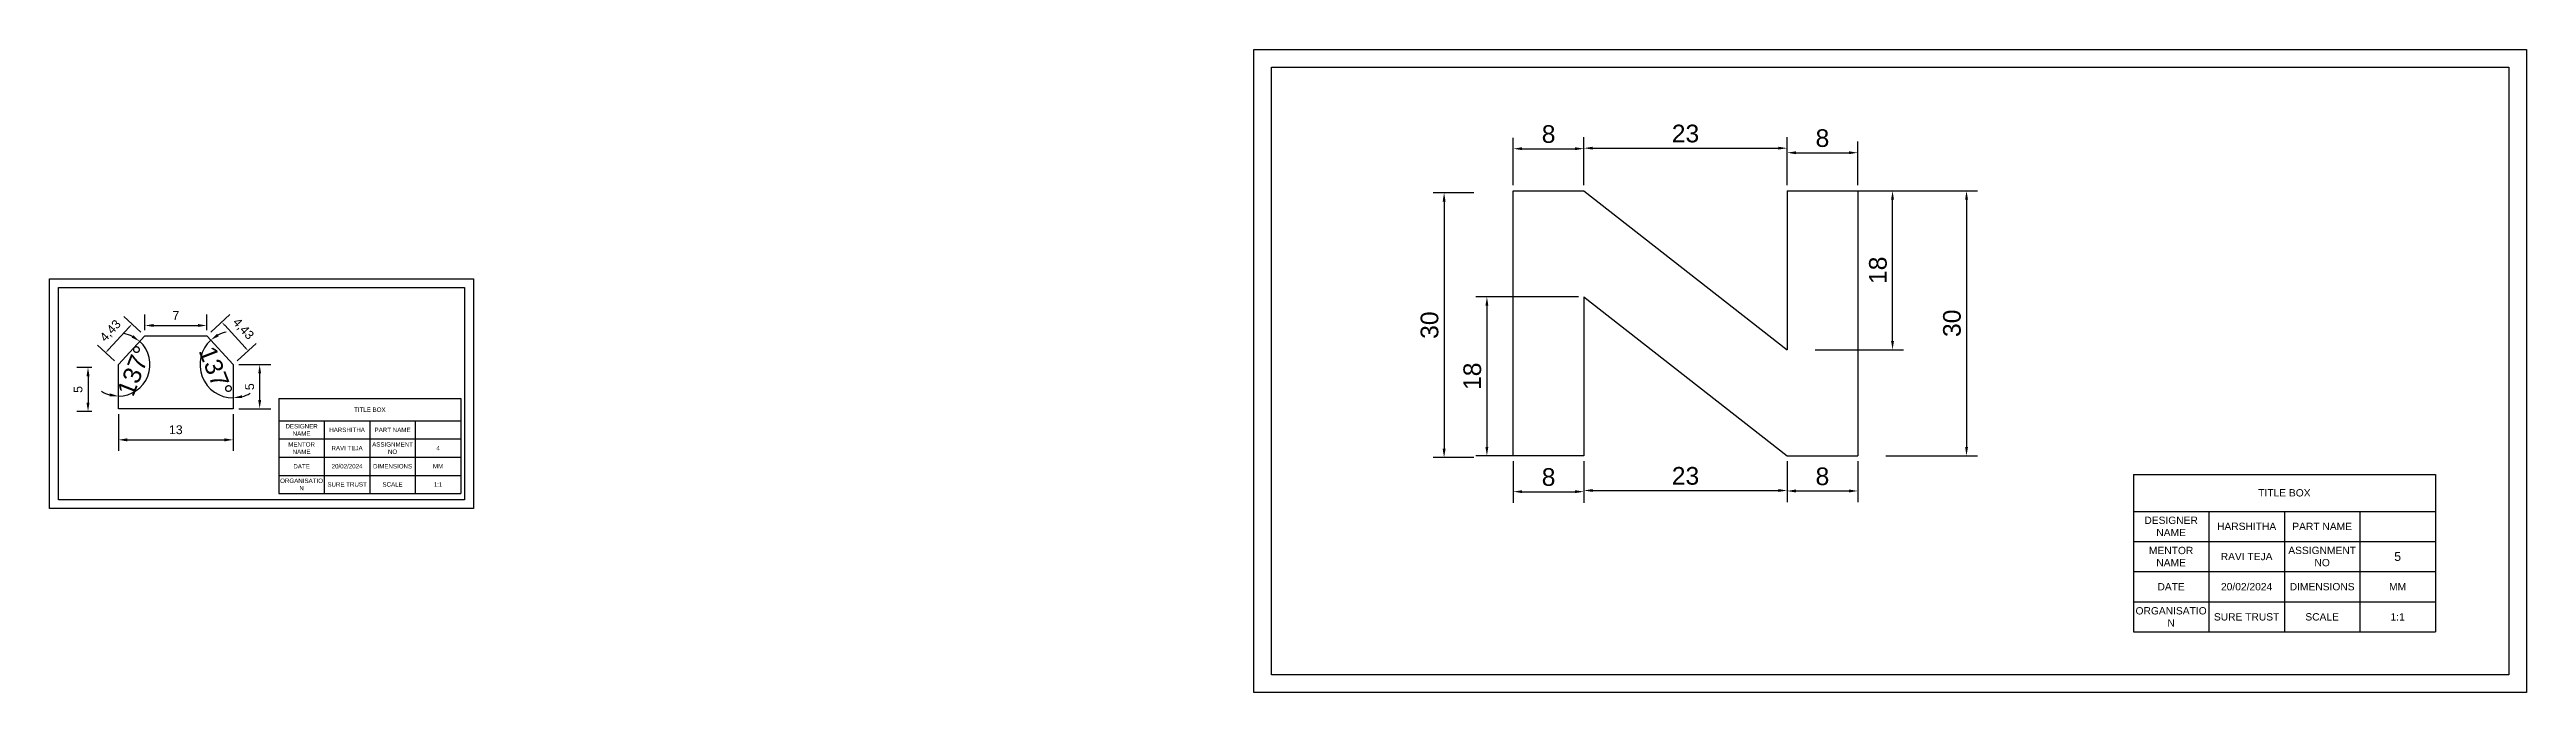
# Model space of a CAD drawing. Header units: millimetres. Extents: x 1970 to 3126, y 1146 to 1317.
# Drawn here: x 1969.9 to 2250.3, y 1182.2 to 1255 of the extents above; entities that cross this region are included whole.
import ezdxf

# ---------------------------------------------------------------- set-up
doc = ezdxf.new("R2010")
doc.units = ezdxf.units.MM
doc.styles.get("Standard").update_dxf_attribs({"font": 'arial.ttf'})
doc.dimstyles.new('ISO-25', dxfattribs={"dimtxt": 2, "dimasz": 1, "dimexe": 1.25, "dimexo": 0.625, "dimtad": 1, "dimtxsty": 'Standard', "dimcen": 2.5, "dimadec": 0, "dimazin": 0, "dimtfac": 1, "dimtmove": 0, "dimatfit": 3, "dimfxl": 1, "dimarcsym": 0})

# ---------------------------------------------------------------- blocks, each defined once
blk = doc.blocks.new('*D1')
at = {"color": 0, "linetype": 'Continuous', "lineweight": -2, "transparency": 16777216}
for p, q in [((2135.61, 1239.6), (2135.61, 1244.99)), ((2136.61, 1243.74), (2142.61, 1243.74))]:
    blk.add_line(p, q, dxfattribs=at)
at = {"color": 0, "lineweight": -2, "transparency": 16777216}
blk.add_line((2143.61, 1239.6), (2143.61, 1244.99), dxfattribs=at)
at = {"color": 0, "transparency": 16777216}
for points in [[(2136.61, 1243.91), (2136.61, 1243.58), (2135.61, 1243.74)], [(2142.61, 1243.91), (2142.61, 1243.58), (2143.61, 1243.74)]]:
    blk.add_solid(points, dxfattribs=at)
at = {"layer": 'Defpoints', "color": 0, "transparency": 16777216}
for p in [(2143.61, 1243.74), (2135.61, 1238.97), (2143.61, 1238.97)]:
    blk.add_point(p, dxfattribs=at)
at = {"color": 0, "transparency": 16777216, "insert": (2139.61, 1245.39), "char_height": 2, "attachment_point": 5}
blk.add_mtext('8', dxfattribs=at)
blk = doc.blocks.new('*D2')
at = {"color": 0, "linetype": 'Continuous', "lineweight": -2, "transparency": 16777216}
for p, q in [((2166.61, 1239.6), (2166.61, 1244.54)), ((2167.61, 1243.29), (2173.61, 1243.29))]:
    blk.add_line(p, q, dxfattribs=at)
at = {"color": 0, "lineweight": -2, "transparency": 16777216}
blk.add_line((2174.61, 1239.6), (2174.61, 1244.54), dxfattribs=at)
at = {"color": 0, "transparency": 16777216}
for points in [[(2167.61, 1243.45), (2167.61, 1243.12), (2166.61, 1243.29)], [(2173.61, 1243.45), (2173.61, 1243.12), (2174.61, 1243.29)]]:
    blk.add_solid(points, dxfattribs=at)
at = {"layer": 'Defpoints', "color": 0, "transparency": 16777216}
for p in [(2174.61, 1243.29), (2166.61, 1238.97), (2174.61, 1238.97)]:
    blk.add_point(p, dxfattribs=at)
at = {"color": 0, "transparency": 16777216, "insert": (2170.61, 1244.93), "char_height": 2, "attachment_point": 5}
blk.add_mtext('8', dxfattribs=at)
blk = doc.blocks.new('*D3')
at = {"color": 0, "linetype": 'Continuous', "lineweight": -2, "transparency": 16777216}
for p, q in [((2177.8, 1238.97), (2188.17, 1238.97)), ((2186.92, 1237.97), (2186.92, 1209.97))]:
    blk.add_line(p, q, dxfattribs=at)
at = {"color": 0, "lineweight": -2, "transparency": 16777216}
blk.add_line((2177.8, 1208.97), (2188.17, 1208.97), dxfattribs=at)
at = {"color": 0, "transparency": 16777216}
for points in [[(2186.76, 1237.97), (2187.09, 1237.97), (2186.92, 1238.97)], [(2186.76, 1209.97), (2187.09, 1209.97), (2186.92, 1208.97)]]:
    blk.add_solid(points, dxfattribs=at)
at = {"layer": 'Defpoints', "color": 0, "transparency": 16777216}
for p in [(2177.18, 1238.97), (2177.18, 1208.97), (2186.92, 1208.97)]:
    blk.add_point(p, dxfattribs=at)
at = {"color": 0, "transparency": 16777216, "insert": (2185.28, 1223.97), "char_height": 2, "attachment_point": 5, "rotation": 90}
blk.add_mtext('30', dxfattribs=at)
blk = doc.blocks.new('*D4')
at = {"color": 0, "lineweight": -2, "transparency": 16777216}
blk.add_line((2169.8, 1238.97), (2179.8, 1238.97), dxfattribs=at)
at = {"color": 0, "linetype": 'Continuous', "lineweight": -2, "transparency": 16777216}
for p, q in [((2178.55, 1221.97), (2178.55, 1237.97)), ((2169.8, 1220.97), (2179.8, 1220.97))]:
    blk.add_line(p, q, dxfattribs=at)
at = {"color": 0, "transparency": 16777216}
for points in [[(2178.38, 1237.97), (2178.71, 1237.97), (2178.55, 1238.97)], [(2178.38, 1221.97), (2178.71, 1221.97), (2178.55, 1220.97)]]:
    blk.add_solid(points, dxfattribs=at)
at = {"layer": 'Defpoints', "color": 0, "transparency": 16777216}
for p in [(2169.18, 1238.97), (2178.55, 1238.97), (2169.18, 1220.97)]:
    blk.add_point(p, dxfattribs=at)
at = {"color": 0, "transparency": 16777216, "insert": (2176.9, 1229.97), "char_height": 2, "attachment_point": 5, "rotation": 90}
blk.add_mtext('18', dxfattribs=at)
blk = doc.blocks.new('*D5')
at = {"color": 0, "linetype": 'Continuous', "lineweight": -2, "transparency": 16777216}
for p, q in [((2131.15, 1238.76), (2126.53, 1238.76)), ((2127.78, 1237.76), (2127.78, 1209.76))]:
    blk.add_line(p, q, dxfattribs=at)
at = {"color": 0, "lineweight": -2, "transparency": 16777216}
blk.add_line((2131.15, 1208.76), (2126.53, 1208.76), dxfattribs=at)
at = {"color": 0, "transparency": 16777216}
for points in [[(2127.62, 1237.76), (2127.95, 1237.76), (2127.78, 1238.76)], [(2127.62, 1209.76), (2127.95, 1209.76), (2127.78, 1208.76)]]:
    blk.add_solid(points, dxfattribs=at)
at = {"layer": 'Defpoints', "color": 0, "transparency": 16777216}
for p in [(2131.78, 1238.76), (2127.78, 1208.76), (2131.78, 1208.76)]:
    blk.add_point(p, dxfattribs=at)
at = {"color": 0, "transparency": 16777216, "insert": (2126.14, 1223.76), "char_height": 2, "attachment_point": 5, "rotation": 90}
blk.add_mtext('30', dxfattribs=at)
blk = doc.blocks.new('*D6')
at = {"color": 0, "linetype": 'Continuous', "lineweight": -2, "transparency": 16777216}
for p, q in [((2142.99, 1226.97), (2131.38, 1226.97)), ((2132.63, 1225.97), (2132.63, 1209.97))]:
    blk.add_line(p, q, dxfattribs=at)
at = {"color": 0, "lineweight": -2, "transparency": 16777216}
blk.add_line((2142.99, 1208.97), (2131.38, 1208.97), dxfattribs=at)
at = {"color": 0, "transparency": 16777216}
for points in [[(2132.46, 1225.97), (2132.79, 1225.97), (2132.63, 1226.97)], [(2132.46, 1209.97), (2132.79, 1209.97), (2132.63, 1208.97)]]:
    blk.add_solid(points, dxfattribs=at)
at = {"layer": 'Defpoints', "color": 0, "transparency": 16777216}
for p in [(2143.61, 1226.97), (2132.63, 1208.97), (2143.61, 1208.97)]:
    blk.add_point(p, dxfattribs=at)
at = {"color": 0, "transparency": 16777216, "insert": (2130.98, 1217.97), "char_height": 2, "attachment_point": 5, "rotation": 90}
blk.add_mtext('18', dxfattribs=at)
blk = doc.blocks.new('*D7')
at = {"color": 0, "linetype": 'Continuous', "lineweight": -2, "transparency": 16777216}
for p, q in [((2135.61, 1208.35), (2135.61, 1203.65)), ((2136.61, 1204.9), (2142.61, 1204.9))]:
    blk.add_line(p, q, dxfattribs=at)
at = {"color": 0, "lineweight": -2, "transparency": 16777216}
blk.add_line((2143.61, 1208.35), (2143.61, 1203.65), dxfattribs=at)
at = {"color": 0, "transparency": 16777216}
for points in [[(2136.61, 1205.07), (2136.61, 1204.74), (2135.61, 1204.9)], [(2142.61, 1205.07), (2142.61, 1204.74), (2143.61, 1204.9)]]:
    blk.add_solid(points, dxfattribs=at)
at = {"layer": 'Defpoints', "color": 0, "transparency": 16777216}
for p in [(2135.61, 1208.97), (2143.61, 1208.97), (2143.61, 1204.9)]:
    blk.add_point(p, dxfattribs=at)
at = {"color": 0, "transparency": 16777216, "insert": (2139.61, 1206.55), "char_height": 2, "attachment_point": 5}
blk.add_mtext('8', dxfattribs=at)
blk = doc.blocks.new('*D8')
at = {"color": 0, "linetype": 'Continuous', "lineweight": -2, "transparency": 16777216}
for p, q in [((2143.61, 1208.35), (2143.61, 1203.78)), ((2144.61, 1205.03), (2165.61, 1205.03))]:
    blk.add_line(p, q, dxfattribs=at)
at = {"color": 0, "lineweight": -2, "transparency": 16777216}
blk.add_line((2166.61, 1208.35), (2166.61, 1203.78), dxfattribs=at)
at = {"color": 0, "transparency": 16777216}
for points in [[(2144.61, 1205.2), (2144.61, 1204.87), (2143.61, 1205.03)], [(2165.61, 1205.2), (2165.61, 1204.87), (2166.61, 1205.03)]]:
    blk.add_solid(points, dxfattribs=at)
at = {"layer": 'Defpoints', "color": 0, "transparency": 16777216}
for p in [(2143.61, 1208.97), (2166.61, 1208.97), (2166.61, 1205.03)]:
    blk.add_point(p, dxfattribs=at)
at = {"color": 0, "transparency": 16777216, "insert": (2155.11, 1206.68), "char_height": 2, "attachment_point": 5}
blk.add_mtext('23', dxfattribs=at)
blk = doc.blocks.new('*D9')
at = {"color": 0, "linetype": 'Continuous', "lineweight": -2, "transparency": 16777216}
for p, q in [((2143.61, 1239.6), (2143.61, 1245.05)), ((2144.61, 1243.8), (2165.61, 1243.8))]:
    blk.add_line(p, q, dxfattribs=at)
at = {"color": 0, "lineweight": -2, "transparency": 16777216}
blk.add_line((2166.61, 1239.6), (2166.61, 1245.05), dxfattribs=at)
at = {"color": 0, "transparency": 16777216}
for points in [[(2144.61, 1243.97), (2144.61, 1243.64), (2143.61, 1243.8)], [(2165.61, 1243.97), (2165.61, 1243.64), (2166.61, 1243.8)]]:
    blk.add_solid(points, dxfattribs=at)
at = {"layer": 'Defpoints', "color": 0, "transparency": 16777216}
for p in [(2166.61, 1243.8), (2143.61, 1238.97), (2166.61, 1238.97)]:
    blk.add_point(p, dxfattribs=at)
at = {"color": 0, "transparency": 16777216, "insert": (2155.11, 1245.45), "char_height": 2, "attachment_point": 5}
blk.add_mtext('23', dxfattribs=at)
blk = doc.blocks.new('*D10')
at = {"color": 0, "linetype": 'Continuous', "lineweight": -2, "transparency": 16777216}
for p, q in [((2166.61, 1208.35), (2166.61, 1203.73)), ((2167.61, 1204.98), (2173.61, 1204.98))]:
    blk.add_line(p, q, dxfattribs=at)
at = {"color": 0, "lineweight": -2, "transparency": 16777216}
blk.add_line((2174.61, 1208.35), (2174.61, 1203.73), dxfattribs=at)
at = {"color": 0, "transparency": 16777216}
for points in [[(2167.61, 1205.15), (2167.61, 1204.81), (2166.61, 1204.98)], [(2173.61, 1205.15), (2173.61, 1204.81), (2174.61, 1204.98)]]:
    blk.add_solid(points, dxfattribs=at)
at = {"layer": 'Defpoints', "color": 0, "transparency": 16777216}
for p in [(2166.61, 1208.97), (2174.61, 1208.97), (2174.61, 1204.98)]:
    blk.add_point(p, dxfattribs=at)
at = {"color": 0, "transparency": 16777216, "insert": (2170.61, 1206.63), "char_height": 2, "attachment_point": 5}
blk.add_mtext('8', dxfattribs=at)
blk = doc.blocks.new('*D11')
at = {"color": 0, "linetype": 'Continuous', "lineweight": -2, "transparency": 16777216}
for p, q in [((1980.71, 1223.18), (1980.71, 1224.97)), ((1981.71, 1223.72), (1986.71, 1223.72))]:
    blk.add_line(p, q, dxfattribs=at)
at = {"color": 0, "lineweight": -2, "transparency": 16777216}
blk.add_line((1987.71, 1223.18), (1987.71, 1224.97), dxfattribs=at)
at = {"color": 0, "transparency": 16777216}
for points in [[(1981.71, 1223.89), (1981.71, 1223.56), (1980.71, 1223.72)], [(1986.71, 1223.89), (1986.71, 1223.56), (1987.71, 1223.72)]]:
    blk.add_solid(points, dxfattribs=at)
at = {"layer": 'Defpoints', "color": 0, "transparency": 16777216}
for p in [(1980.71, 1222.56), (1987.71, 1223.72), (1987.71, 1222.56)]:
    blk.add_point(p, dxfattribs=at)
at = {"color": 0, "transparency": 16777216, "insert": (1984.21, 1224.85), "char_height": 1, "attachment_point": 5}
blk.add_mtext('7', dxfattribs=at)
blk = doc.blocks.new('*D12')
at = {"color": 0, "linetype": 'Continuous', "lineweight": -2, "transparency": 16777216}
for p, q in [((1988.17, 1222.98), (1990.32, 1224.96)), ((1989.74, 1223.74), (1992.06, 1221.22))]:
    blk.add_line(p, q, dxfattribs=at)
at = {"color": 0, "lineweight": -2, "transparency": 16777216}
blk.add_line((1991.17, 1219.71), (1993.32, 1221.69), dxfattribs=at)
at = {"color": 0, "transparency": 16777216}
for points in [[(1989.8, 1223.8), (1989.68, 1223.69), (1989.4, 1224.11)], [(1992.13, 1221.27), (1992, 1221.16), (1992.4, 1220.85)]]:
    blk.add_solid(points, dxfattribs=at)
at = {"layer": 'Defpoints', "color": 0, "transparency": 16777216}
for p in [(1987.71, 1222.56), (1992.4, 1220.85), (1990.71, 1219.29)]:
    blk.add_point(p, dxfattribs=at)
at = {"color": 0, "transparency": 16777216, "insert": (1991.81, 1223.31), "char_height": 1, "attachment_point": 5, "rotation": 312.5763}
blk.add_mtext('4,43', dxfattribs=at)
blk = doc.blocks.new('*D13')
at = {"color": 0, "linetype": 'Continuous', "lineweight": -2, "transparency": 16777216}
for p, q in [((1978.91, 1223.53), (1976.59, 1221)), ((1980.25, 1222.98), (1978.33, 1224.74))]:
    blk.add_line(p, q, dxfattribs=at)
at = {"color": 0, "lineweight": -2, "transparency": 16777216}
blk.add_line((1977.25, 1219.71), (1975.33, 1221.48), dxfattribs=at)
at = {"color": 0, "transparency": 16777216}
for points in [[(1978.85, 1223.58), (1978.98, 1223.47), (1979.25, 1223.9)], [(1976.53, 1221.06), (1976.65, 1220.94), (1976.25, 1220.63)]]:
    blk.add_solid(points, dxfattribs=at)
at = {"layer": 'Defpoints', "color": 0, "transparency": 16777216}
for p in [(1980.71, 1222.56), (1976.25, 1220.63), (1977.71, 1219.29)]:
    blk.add_point(p, dxfattribs=at)
at = {"color": 0, "transparency": 16777216, "insert": (1976.85, 1223.09), "char_height": 1, "attachment_point": 5, "rotation": 47.4237}
blk.add_mtext('4,43', dxfattribs=at)
blk = doc.blocks.new('*D14')
at = {"color": 0, "linetype": 'Continuous', "lineweight": -2, "transparency": 16777216}
for p, q in [((1974.71, 1218.98), (1973.02, 1218.98)), ((1974.27, 1217.98), (1974.27, 1214.98))]:
    blk.add_line(p, q, dxfattribs=at)
at = {"color": 0, "lineweight": -2, "transparency": 16777216}
blk.add_line((1974.71, 1213.98), (1973.02, 1213.98), dxfattribs=at)
at = {"color": 0, "transparency": 16777216}
for points in [[(1974.1, 1217.98), (1974.44, 1217.98), (1974.27, 1218.98)], [(1974.1, 1214.98), (1974.44, 1214.98), (1974.27, 1213.98)]]:
    blk.add_solid(points, dxfattribs=at)
at = {"layer": 'Defpoints', "color": 0, "transparency": 16777216}
for p in [(1975.33, 1218.98), (1974.27, 1213.98), (1975.33, 1213.98)]:
    blk.add_point(p, dxfattribs=at)
at = {"color": 0, "transparency": 16777216, "insert": (1973.14, 1216.48), "char_height": 1, "attachment_point": 5, "rotation": 90}
blk.add_mtext('5', dxfattribs=at)
blk = doc.blocks.new('*D15')
at = {"color": 0, "linetype": 'Continuous', "lineweight": -2, "transparency": 16777216}
for p, q in [((1977.71, 1213.67), (1977.71, 1209.52)), ((1978.71, 1210.77), (1989.71, 1210.77))]:
    blk.add_line(p, q, dxfattribs=at)
at = {"color": 0, "lineweight": -2, "transparency": 16777216}
blk.add_line((1990.71, 1213.67), (1990.71, 1209.52), dxfattribs=at)
at = {"color": 0, "transparency": 16777216}
for points in [[(1978.71, 1210.94), (1978.71, 1210.6), (1977.71, 1210.77)], [(1989.71, 1210.94), (1989.71, 1210.6), (1990.71, 1210.77)]]:
    blk.add_solid(points, dxfattribs=at)
at = {"layer": 'Defpoints', "color": 0, "transparency": 16777216}
for p in [(1977.71, 1214.29), (1990.71, 1214.29), (1990.71, 1210.77)]:
    blk.add_point(p, dxfattribs=at)
at = {"color": 0, "transparency": 16777216, "insert": (1984.21, 1211.91), "char_height": 1, "attachment_point": 5}
blk.add_mtext('13', dxfattribs=at)
blk = doc.blocks.new('*D16')
at = {"color": 0, "linetype": 'Continuous', "lineweight": -2, "transparency": 16777216}
for p, q in [((1991.33, 1219.29), (1994.95, 1219.29)), ((1993.7, 1218.29), (1993.7, 1215.29))]:
    blk.add_line(p, q, dxfattribs=at)
at = {"color": 0, "lineweight": -2, "transparency": 16777216}
blk.add_line((1991.33, 1214.29), (1994.95, 1214.29), dxfattribs=at)
at = {"color": 0, "transparency": 16777216}
for points in [[(1993.54, 1218.29), (1993.87, 1218.29), (1993.7, 1219.29)], [(1993.54, 1215.29), (1993.87, 1215.29), (1993.7, 1214.29)]]:
    blk.add_solid(points, dxfattribs=at)
at = {"layer": 'Defpoints', "color": 0, "transparency": 16777216}
for p in [(1990.71, 1219.29), (1990.71, 1214.29), (1993.7, 1214.29)]:
    blk.add_point(p, dxfattribs=at)
at = {"color": 0, "transparency": 16777216, "insert": (1992.57, 1216.79), "char_height": 1, "attachment_point": 5, "rotation": 90}
blk.add_mtext('5', dxfattribs=at)
blk = doc.blocks.new('*D39')
at = {"color": 0, "linetype": 'Continuous', "lineweight": -2, "transparency": 16777216}
for start, end in [(63.5202, 79.6167), (270, 47.4237), (237.807, 253.9035)]:
    blk.add_arc((1977.71, 1219.29), 3.57, start, end, dxfattribs=at)
at = {"color": 0, "transparency": 16777216}
for points in [[(1979.4, 1222.63), (1979.21, 1222.35), (1980.13, 1221.92)], [(1976.74, 1216.03), (1976.7, 1215.7), (1977.71, 1215.72)]]:
    blk.add_solid(points, dxfattribs=at)
at = {"layer": 'Defpoints', "color": 0, "transparency": 16777216}
for p in [(1980.71, 1222.56), (1977.71, 1219.29), (1977.71, 1219.29), (1977.71, 1214.29), (1980.27, 1216.8)]:
    blk.add_point(p, dxfattribs=at)
at = {"color": 0, "transparency": 16777216, "insert": (1979.5, 1218.59), "char_height": 2, "attachment_point": 5, "rotation": 68.7118}
blk.add_mtext('137°', dxfattribs=at)
blk = doc.blocks.new('*D40')
at = {"color": 0, "linetype": 'Continuous', "lineweight": -2, "transparency": 16777216}
for start, end in [(102.1005, 117.3384), (132.5763, 270), (285.2379, 300.4759)]:
    blk.add_arc((1990.71, 1219.29), 3.77, start, end, dxfattribs=at)
at = {"color": 0, "transparency": 16777216}
for points in [[(1989.07, 1222.5), (1988.88, 1222.78), (1988.16, 1222.07)], [(1991.72, 1215.49), (1991.68, 1215.82), (1990.71, 1215.52)]]:
    blk.add_solid(points, dxfattribs=at)
at = {"layer": 'Defpoints', "color": 0, "transparency": 16777216}
for p in [(1987.71, 1222.56), (1986.94, 1219.4), (1990.71, 1219.29), (1990.71, 1219.29), (1990.71, 1214.29)]:
    blk.add_point(p, dxfattribs=at)
at = {"color": 0, "transparency": 16777216, "insert": (1988.73, 1218.52), "char_height": 2, "attachment_point": 5, "rotation": 291.2882}
blk.add_mtext('137°', dxfattribs=at)
blk = doc.blocks.new('*T41')
at = {"color": 0, "linetype": 'ByBlock', "lineweight": -2, "transparency": 16777216}
for p, q in [((0, 0), (20.61, 0)), ((0, 0), (0, -10.75)), ((20.61, 0), (20.61, -10.75)), ((0, -2.52), (20.61, -2.52)), ((5.15, -2.52), (5.15, -10.75)), ((10.3, -2.52), (10.3, -10.75)), ((15.45, -2.52), (15.45, -10.75)), ((0, -4.57), (20.61, -4.57)), ((0, -6.63), (20.61, -6.63)), ((0, -8.69), (20.61, -8.69)), ((0, -10.75), (20.61, -10.75))]:
    blk.add_line(p, q, dxfattribs=at)
blk = doc.blocks.new('*T42')
at = {"color": 0, "linetype": 'ByBlock', "lineweight": -2, "transparency": 16777216}
for p, q in [((0, 0), (34.19, 0)), ((0, 0), (0, -17.84)), ((34.19, 0), (34.19, -17.84)), ((0, -4.18), (34.19, -4.18)), ((8.55, -4.18), (8.55, -17.84)), ((17.1, -4.18), (17.1, -17.84)), ((25.65, -4.18), (25.65, -17.84)), ((0, -7.59), (34.19, -7.59)), ((0, -11.01), (34.19, -11.01)), ((0, -14.42), (34.19, -14.42)), ((0, -17.84), (34.19, -17.84))]:
    blk.add_line(p, q, dxfattribs=at)

msp = doc.modelspace()

# ---------------------------------------------------------------- linework, layer by layer
for p, q in [((2135.611, 1208.972), (2135.611, 1238.972)), ((2135.611, 1238.972), (2143.611, 1238.972)), ((2143.611, 1238.972), (2166.611, 1220.972)), ((2166.611, 1238.972), (2166.611, 1220.972)), ((2166.611, 1238.972), (2174.611, 1238.972)), ((2174.611, 1238.972), (2174.611, 1208.972)), ((2143.611, 1226.972), (2143.611, 1208.972)), ((2143.611, 1226.972), (2166.611, 1208.972)), ((1977.71, 1219.291), (1980.71, 1222.556)), ((1980.71, 1222.556), (1987.71, 1222.556)), ((1987.71, 1222.556), (1990.71, 1219.291)), ((2143.611, 1208.972), (2135.611, 1208.972)), ((2166.611, 1208.972), (2174.611, 1208.972))]:
    msp.add_line(p, q)
for points in [[(2106.253, 1254.975), (2250.308, 1254.975), (2250.308, 1182.16), (2106.253, 1182.16)], [(2108.253, 1252.975), (2248.308, 1252.975), (2248.308, 1184.16), (2108.253, 1184.16)], [(1969.914, 1229.013), (2017.904, 1229.013), (2017.904, 1202.986), (1969.914, 1202.986)], [(1970.914, 1228.013), (2016.904, 1228.013), (2016.904, 1203.986), (1970.914, 1203.986)]]:
    msp.add_lwpolyline(points, close=True)
msp.add_lwpolyline([(1990.71, 1219.291), (1990.71, 1214.291), (1977.71, 1214.291), (1977.71, 1219.291)])

# ---------------------------------------------------------------- block references
for name, p in [('*T41', (1995.869, 1215.441)), ('*T42', (2205.806, 1206.854))]:
    msp.add_blockref(name, p)

# ---------------------------------------------------------------- texts
at = {"attachment_point": 5}
for s, width, gutter_width, insert, char_height in [('TITLE BOX', 20.60503, 12.5, (2006.172, 1214.183), 0.5), ('DESIGNER NAME', 5.15126, 12.5, (1998.445, 1211.896), 0.5), ('HARSHITHA', 5.15126, 12.5, (2003.596, 1211.896), 0.5), ('PART NAME', 5.15126, 12.5, (2008.747, 1211.896), 0.5), ('MENTOR \\PNAME', 5.15126, 12.5, (1998.445, 1209.837), 0.5), ('RAVI TEJA', 5.15126, 12.5, (2003.596, 1209.837), 0.5), ('ASSIGNMENT NO', 5.15126, 12.5, (2008.747, 1209.837), 0.5), ('4', 5.15126, 12.5, (2013.899, 1209.837), 0.5), ('ORGANISATIO\\PN', 5.15126, 12.5, (1998.445, 1205.72), 0.5), ('DATE', 5.15126, 12.5, (1998.445, 1207.778), 0.5), ('SURE TRUST', 5.15126, 12.5, (2003.596, 1205.72), 0.5), ('20/02/2024', 5.15126, 12.5, (2003.596, 1207.778), 0.5), ('DIMENSIONS', 5.15126, 12.5, (2008.747, 1207.778), 0.5), ('SCALE', 5.15126, 12.5, (2008.747, 1205.72), 0.5), ('MM', 5.15126, 12.5, (2013.899, 1207.778), 0.5), ('1:1', 5.15126, 12.5, (2013.899, 1205.72), 0.5), ('TITLE BOX', 34.19438, 20.744, (2222.903, 1204.766), 0.8298), ('DESIGNER NAME', 8.54859, 20.744, (2210.081, 1200.97), 0.82976), ('HARSHITHA', 8.54859, 20.744, (2218.629, 1200.97), 0.8298), ('PART NAME', 8.54859, 20.744, (2227.178, 1200.97), 0.8298), ('MENTOR \\PNAME', 8.54859, 20.744, (2210.081, 1197.554), 0.8298), ('RAVI TEJA', 8.54859, 20.744, (2218.629, 1197.554), 0.8298), ('ASSIGNMENT NO', 8.54859, 20.744, (2227.178, 1197.554), 0.82976), ('5', 8.54859, 12.5, (2235.726, 1197.554), 1), ('DATE', 8.54859, 20.744, (2210.081, 1194.138), 0.8298), ('20/02/2024', 8.54859, 20.744, (2218.629, 1194.138), 0.8298), ('DIMENSIONS', 8.54859, 20.744, (2227.178, 1194.138), 0.8298), ('MM', 8.54859, 20.744, (2235.726, 1194.138), 0.8298), ('ORGANISATIO\\PN', 8.54859, 20.744, (2210.081, 1190.721), 0.82976), ('SURE TRUST', 8.54859, 20.744, (2218.629, 1190.721), 0.8298), ('SCALE', 8.54859, 20.744, (2227.178, 1190.721), 0.8298), ('1:1', 8.54859, 20.744, (2235.726, 1190.721), 0.8298)]:
    msp.add_mtext_dynamic_manual_height_columns(s, width=width, gutter_width=gutter_width, heights=[0], dxfattribs=dict(at, insert=insert, char_height=char_height))

# ---------------------------------------------------------------- dimensions: what is measured, and where the dimension line sits
for base, p1, p2, picture, middle in [((2143.611, 1243.742), (2135.611, 1238.972), (2143.611, 1238.972), '*D1', (2139.611, 1245.388)), ((2166.611, 1243.805), (2143.611, 1238.972), (2166.611, 1238.972), '*D9', (2155.111, 1245.452)), ((2174.611, 1243.286), (2166.611, 1238.972), (2174.611, 1238.972), '*D2', (2170.611, 1244.932)), ((2143.611, 1204.902), (2135.611, 1208.972), (2143.611, 1208.972), '*D7', (2139.611, 1206.548)), ((2166.611, 1205.033), (2143.611, 1208.972), (2166.611, 1208.972), '*D8', (2155.111, 1206.679)), ((2174.611, 1204.981), (2166.611, 1208.972), (2174.611, 1208.972), '*D10', (2170.611, 1206.627))]:
    dim = msp.add_linear_dim(base=base, p1=p1, p2=p2, dimstyle='ISO-25')
    dim.commit()
    dim.dimension.update_dxf_attribs({"geometry": picture, "text_midpoint": middle})
for base, p1, p2, picture, middle in [((2127.783, 1208.756), (2131.778, 1238.756), (2131.778, 1208.756), '*D5', (2126.136, 1223.756)), ((2178.548, 1238.972), (2169.178, 1220.972), (2169.178, 1238.972), '*D4', (2176.902, 1229.972)), ((2186.925, 1208.972), (2177.178, 1238.972), (2177.178, 1208.972), '*D3', (2185.278, 1223.972)), ((2132.628, 1208.972), (2143.611, 1226.972), (2143.611, 1208.972), '*D6', (2130.982, 1217.972))]:
    dim = msp.add_linear_dim(base=base, p1=p1, p2=p2, angle=90, dimstyle='ISO-25')
    dim.commit()
    dim.dimension.update_dxf_attribs({"geometry": picture, "text_midpoint": middle})
for base, p1, p2, picture, middle in [((1987.71, 1223.724), (1980.71, 1222.556), (1987.71, 1222.556), '*D11', (1984.21, 1224.849)), ((1990.71, 1210.77), (1977.71, 1214.291), (1990.71, 1214.291), '*D15', (1984.21, 1211.906))]:
    dim = msp.add_linear_dim(base=base, p1=p1, p2=p2, dimstyle='ISO-25', override={"dimtxt": 1})
    dim.commit()
    dim.dimension.update_dxf_attribs({"geometry": picture, "text_midpoint": middle})
for p1, p2, distance, picture, middle in [((1980.71, 1222.556), (1977.71, 1219.291), -1.979, '*D13', (1976.849, 1223.092)), ((1987.71, 1222.556), (1990.71, 1219.291), 2.3, '*D12', (1991.806, 1223.309))]:
    dim = msp.add_aligned_dim(p1=p1, p2=p2, distance=distance, dimstyle='ISO-25', override={"dimtxt": 1, "dimasz": 0.5})
    dim.commit()
    dim.dimension.update_dxf_attribs({"geometry": picture, "text_midpoint": middle})
for base, line1, line2, picture, middle in [((1980.27, 1216.802), ((1977.71, 1214.291), (1977.71, 1219.291)), ((1977.71, 1219.291), (1980.71, 1222.556)), '*D39', (1979.503, 1218.593)), ((1986.94, 1219.398), ((1990.71, 1219.291), (1990.71, 1214.291)), ((1987.71, 1222.556), (1990.71, 1219.291)), '*D40', (1988.73, 1218.52))]:
    dim = msp.add_angular_dim_2l(base=base, line1=line1, line2=line2, dimstyle='ISO-25')
    dim.commit()
    dim.dimension.update_dxf_attribs({"geometry": picture, "text_midpoint": middle})
for base, p1, p2, picture, middle in [((1974.27, 1213.98), (1975.331, 1218.98), (1975.331, 1213.98), '*D14', (1973.136, 1216.48)), ((1993.703, 1214.291), (1990.71, 1219.291), (1990.71, 1214.291), '*D16', (1992.57, 1216.791))]:
    dim = msp.add_linear_dim(base=base, p1=p1, p2=p2, angle=90, dimstyle='ISO-25', override={"dimtxt": 1})
    dim.commit()
    dim.dimension.update_dxf_attribs({"geometry": picture, "text_midpoint": middle})

doc.saveas('drawing.dxf')
